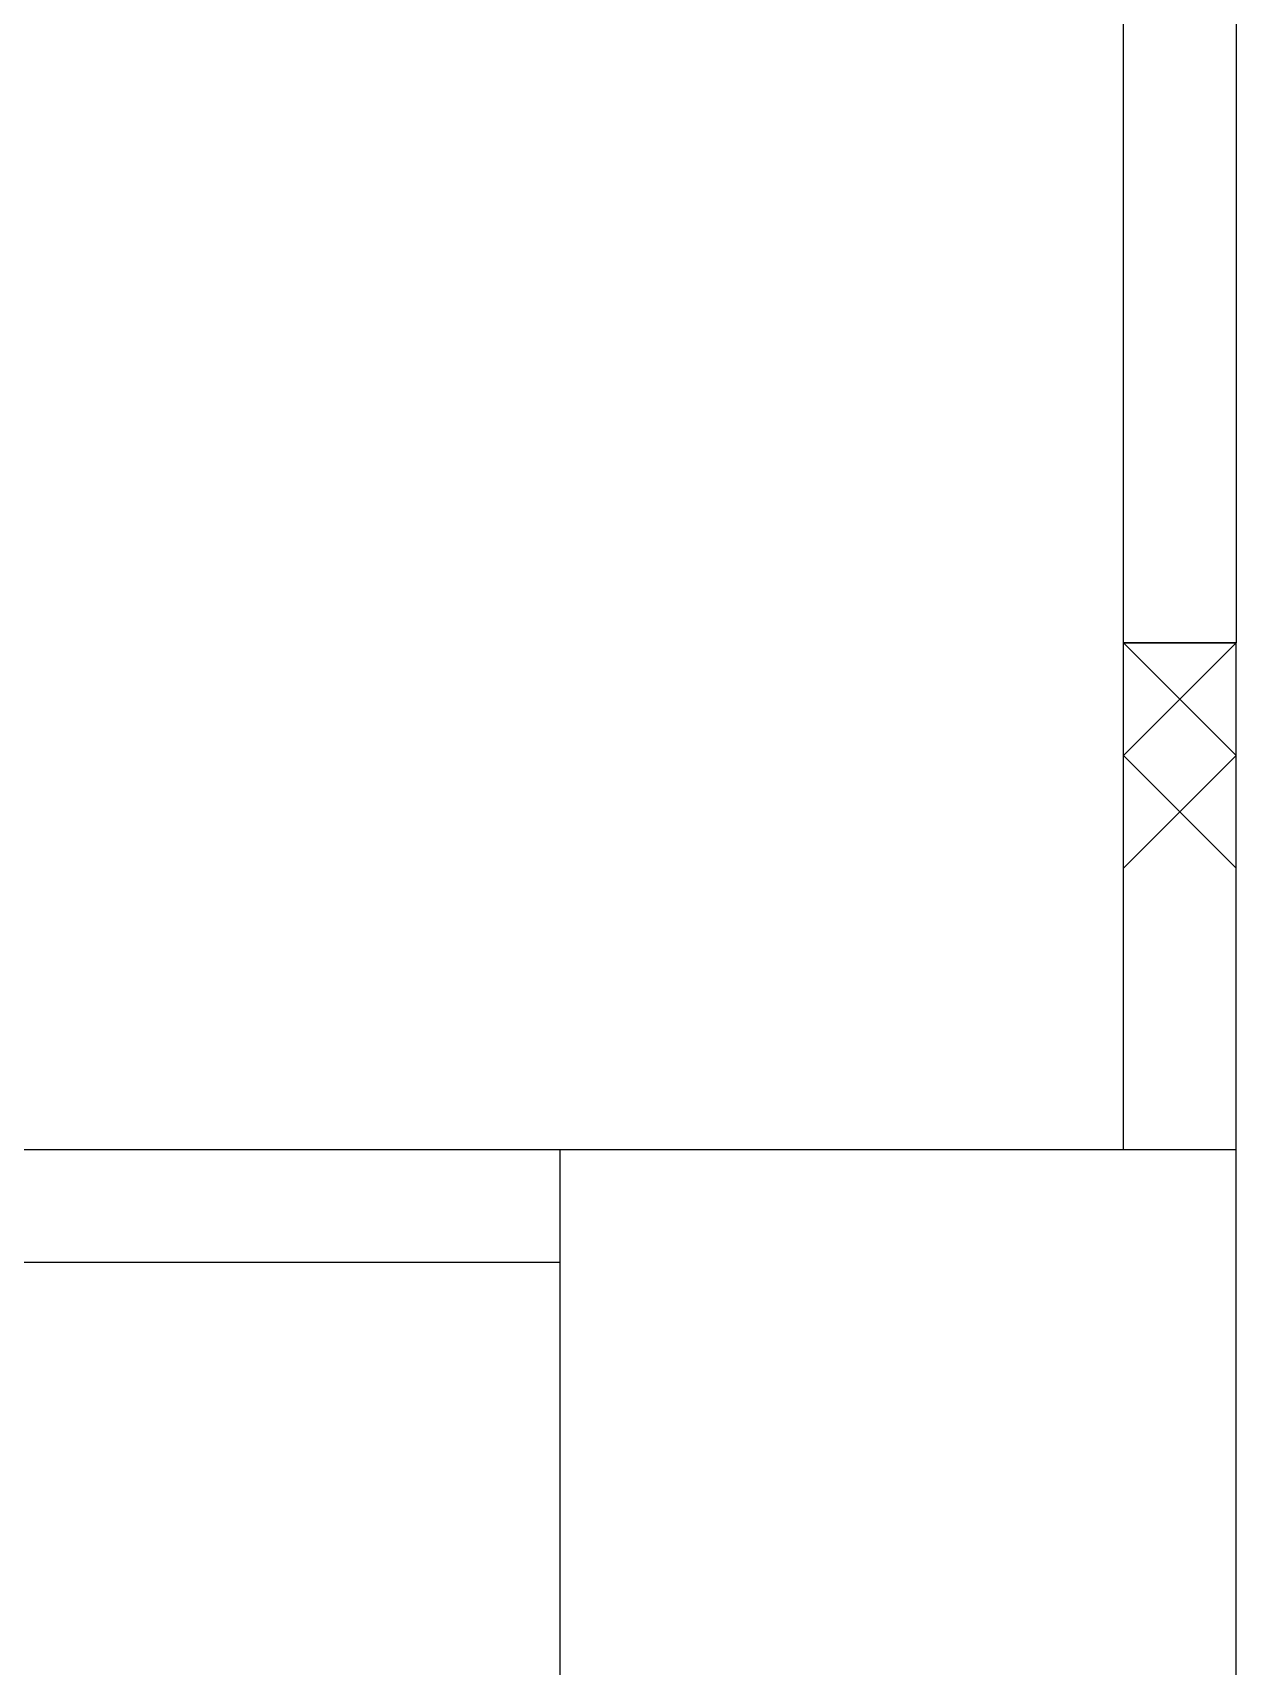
# Model space of a CAD drawing. Extents: x -68523 to 336700, y -113452 to 119396.
# Drawn here: x 208848 to 210450, y -21238 to -19062 of the extents above; entities that cross this region are included whole.
import ezdxf

# ---------------------------------------------------------------- set-up
doc = ezdxf.new("R2010")
doc.units = 0
doc.header["$LTSCALE"] = 1000
doc.header["$MEASUREMENT"] = 0
doc.layers.get('0').update_dxf_attribs({"linetype": 'CONTINUOUS'})
for name, color, linetype in [('s5144a$0$INNER', 4, 'CONTINUOUS'), ('s5144a$0$RC', 2, 'CONTINUOUS'), ('s5144a$0$WALL', 1, 'CONTINUOUS')]:
    doc.layers.add(name, color=color, linetype=linetype)

# ---------------------------------------------------------------- blocks, each defined once
blk = doc.blocks.new('s5144a')
at = {"layer": 's5144a$0$INNER'}
for p, q in [((210299.9, -19874.897), (210449.9, -20024.897)), ((210449.9, -19874.897), (210299.9, -20024.897)), ((210449.9, -20024.897), (210299.9003, -20174.8967)), ((210299.9003, -20024.897), (210449.9, -20174.8967)), ((210374.90015, -20099.89685), (210299.90015, -20174.89685)), ((210374.90015, -20099.89685), (210449.90015, -20174.89685))]:
    blk.add_line(p, q, dxfattribs=at)
at = {"layer": 's5144a$0$RC'}
blk.add_line((210299.9, -19874.897), (210449.9, -19874.897), dxfattribs=at)
at = {"layer": 's5144a$0$RC', "linetype": 'Continuous'}
for p, q in [((210299.9, -20550), (210299.9, -19874.897)), ((210449.9, -20550), (210449.9, -19874.897)), ((209549.9, -20550), (208650, -20550)), ((209549.9, -20700), (208500, -20700))]:
    blk.add_line(p, q, dxfattribs=at)
at = {"layer": 's5144a$0$RC'}
blk.add_lwpolyline([(209549.9, -20550), (209549.9, -21450), (210449.9, -21450), (210449.9, -20550)], close=True, dxfattribs=at)
at = {"layer": 's5144a$0$WALL'}
blk.add_lwpolyline([(210299.9, -18374.9), (210449.9, -18374.9), (210449.9, -19874.897), (210299.9, -19874.897)], close=True, dxfattribs=at)

msp = doc.modelspace()

# ---------------------------------------------------------------- block references
msp.add_blockref('s5144a', (0, 0))

doc.saveas('drawing.dxf')
